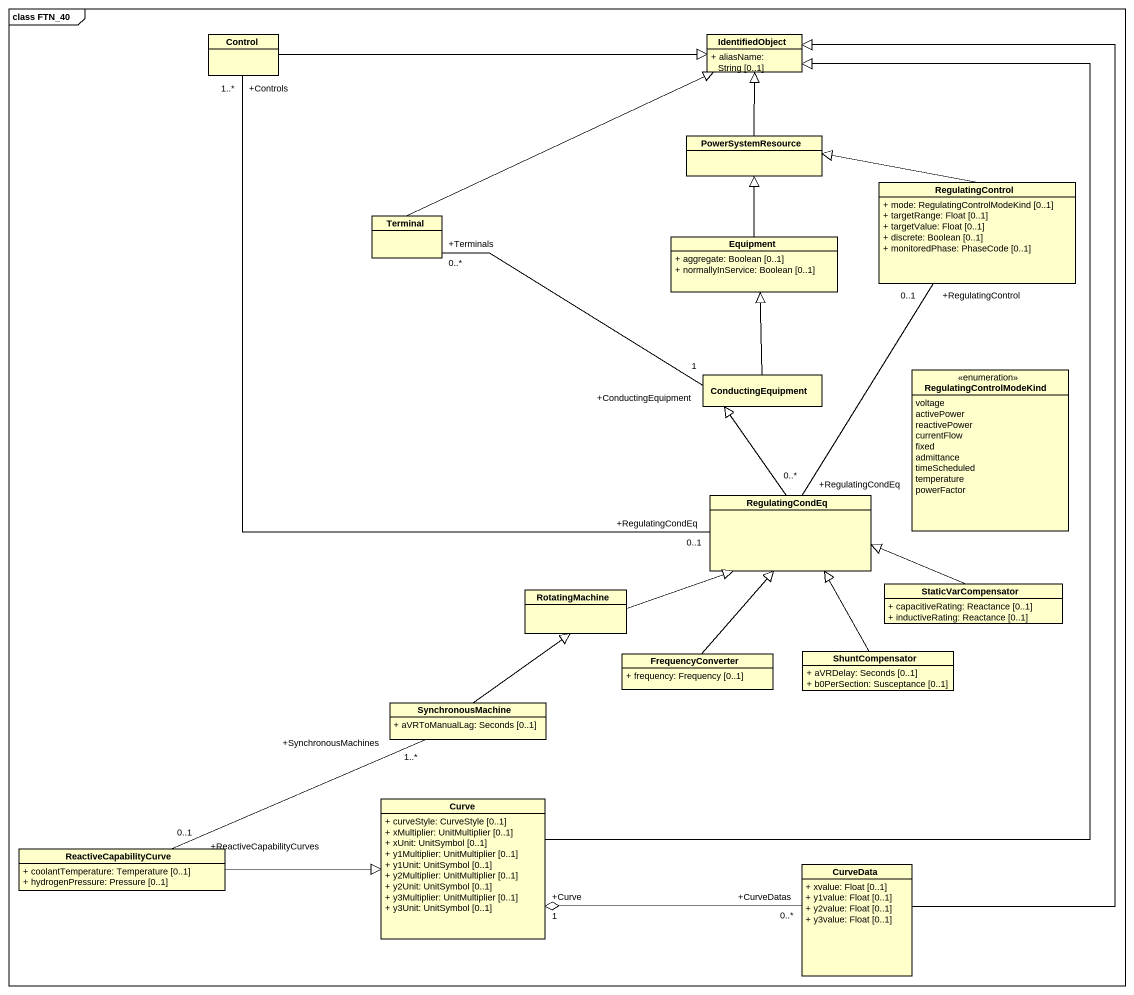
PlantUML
@startuml
mainframe class FTN_40
hide circle
hide empty members
skinparam classAttributeIconSize 0
class "Control" as Control_
class IdentifiedObject {
  + aliasName: String [0..1]
}
class PowerSystemResource
class RegulatingControl {
  + mode: RegulatingControlModeKind [0..1]
  + targetRange: Float [0..1]
  + targetValue: Float [0..1]
  + discrete: Boolean [0..1]
  + monitoredPhase: PhaseCode [0..1]
}
class Terminal
class Equipment {
  + aggregate: Boolean [0..1]
  + normallyInService: Boolean [0..1]
}
class ConductingEquipment
enum RegulatingControlModeKind {
  voltage
  activePower
  reactivePower
  currentFlow
  fixed
  admittance
  timeScheduled
  temperature
  powerFactor
}
class RegulatingCondEq
class RotatingMachine
class StaticVarCompensator {
  + capacitiveRating: Reactance [0..1]
  + inductiveRating: Reactance [0..1]
}
class FrequencyConverter {
  + frequency: Frequency [0..1]
}
class ShuntCompensator {
  + aVRDelay: Seconds [0..1]
  + b0PerSection: Susceptance [0..1]
}
class SynchronousMachine {
  + aVRToManualLag: Seconds [0..1]
}
class Curve {
  + curveStyle: CurveStyle [0..1]
  + xMultiplier: UnitMultiplier [0..1]
  + xUnit: UnitSymbol [0..1]
  + y1Multiplier: UnitMultiplier [0..1]
  + y1Unit: UnitSymbol [0..1]
  + y2Multiplier: UnitMultiplier [0..1]
  + y2Unit: UnitSymbol [0..1]
  + y3Multiplier: UnitMultiplier [0..1]
  + y3Unit: UnitSymbol [0..1]
}
class ReactiveCapabilityCurve {
  + coolantTemperature: Temperature [0..1]
  + hydrogenPressure: Pressure [0..1]
}
class CurveData {
  + xvalue: Float [0..1]
  + y1value: Float [0..1]
  + y2value: Float [0..1]
  + y3value: Float [0..1]
}
Control_ -right-|> IdentifiedObject
PowerSystemResource -up-|> IdentifiedObject
RegulatingControl -left-|> PowerSystemResource
Terminal -right-|> IdentifiedObject
Terminal "+Terminals\n0..*" -right- "+ConductingEquipment\n1" ConductingEquipment
Equipment -up-|> PowerSystemResource
ConductingEquipment -up-|> Equipment
RegulatingCondEq "+RegulatingCondEq\n0..1" -up- "+Controls\n1..*" Control_
RegulatingCondEq "+RegulatingCondEq\n0..*" -up- "+RegulatingControl\n0..1" RegulatingControl
RegulatingCondEq -up-|> ConductingEquipment
RotatingMachine -right-|> RegulatingCondEq
StaticVarCompensator -left-|> RegulatingCondEq
FrequencyConverter -up-|> RegulatingCondEq
ShuntCompensator -up-|> RegulatingCondEq
SynchronousMachine -up-|> RotatingMachine
Curve -up-|> IdentifiedObject
ReactiveCapabilityCurve "+ReactiveCapabilityCurves\n0..1" -right- "+SynchronousMachines\n1..*" SynchronousMachine
ReactiveCapabilityCurve -right-|> Curve
CurveData -up-|> IdentifiedObject
CurveData "+CurveDatas\n0..*" -left-o "+Curve\n1" Curve
@enduml
